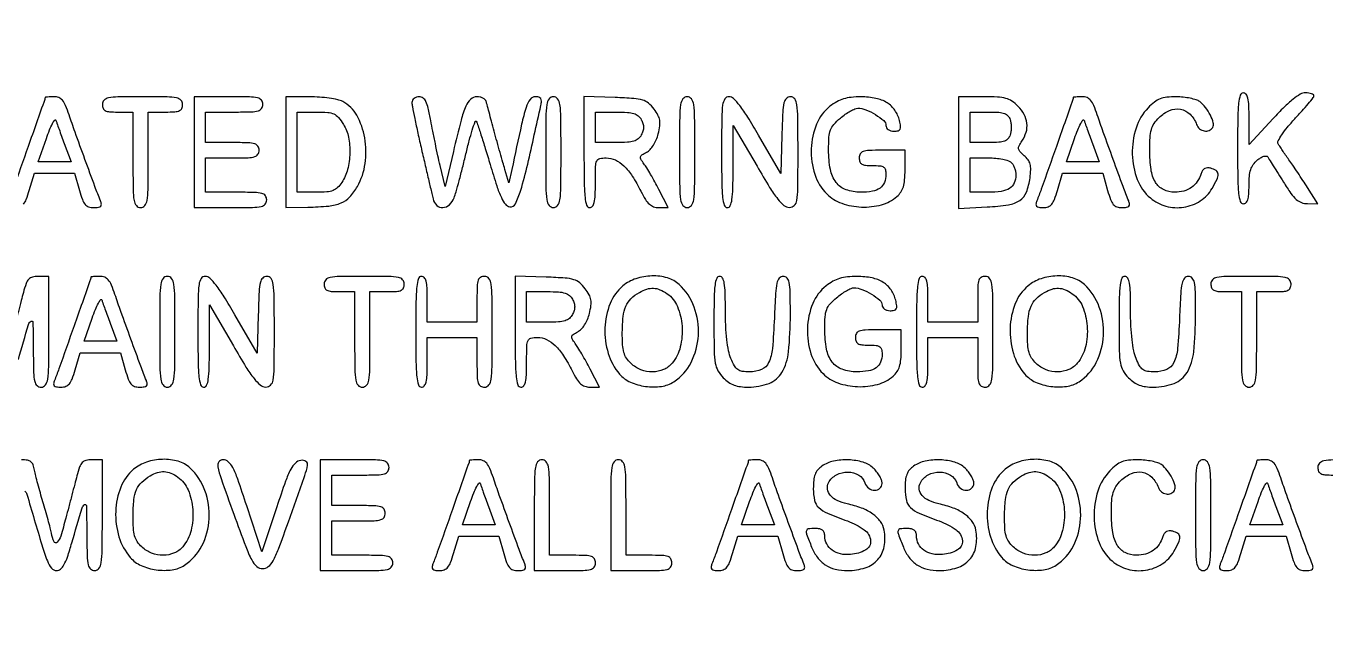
# Model space of a CAD drawing. Extents: x 0 to 1066, y 0 to 761.
# Drawn here: x 841.35 to 870.1, y 297.58 to 310.86 of the extents above; entities that cross this region are included whole.
import ezdxf

# ---------------------------------------------------------------- set-up
doc = ezdxf.new("R2010")
doc.units = 0
doc.header["$MEASUREMENT"] = 0

msp = doc.modelspace()

# ---------------------------------------------------------------- linework, layer by layer
for points in [[(183.390323, 95.266879, 0.000001), (192.989143, 95.254457, 0.000118)], [(479.458836, 95.240684, -0.000004), (502.524384, 95.211821, -0.198594)], [(710.559243, 95.267872, -0.000023), (733.258836, 95.240684, -0.000004), (756.324384, 95.211821, -0.198594)], [(416.092229, 95.24091, -0.000004), (439.072908, 95.212432, -0.198597)], [(542.992229, 95.24091, -0.000004), (565.972908, 95.212432, -0.198597)], [(606.442229, 95.24091, -0.000004), (629.422908, 95.212432, -0.198597)], [(669.892229, 95.24091, -0.000004), (692.872908, 95.212432, -0.198597)], [(841.292923, 306.916959, 0.082591), (841.354996, 307.02397, 0.018432), (841.422468, 307.2249), (841.534876, 307.6056), (841.979843, 307.6056), (842.424811, 307.6056), (842.5314, 307.2249, 0.017944), (842.596785, 307.01999, 0.087286), (842.657012, 306.914531, 0.141822), (842.734234, 306.862152, 0.078722), (842.847546, 306.8442, 0.029308), (842.952692, 306.850368, 0.166988), (843.002422, 306.874276, 0.236769), (843.017264, 306.918066, 0.061225), (842.99749, 306.99225, -0.006965), (842.875201, 307.308606, -0.001209), (842.653945, 307.91004, -0.001323), (842.434217, 308.516787, -0.005089), (842.302452, 308.89575, 0.017403), (842.223681, 309.1055, 0.074917), (842.154922, 309.219275, 0.125362), (842.075216, 309.277172, 0.094981), (841.968649, 309.2976, 0.00999), (841.892484, 309.296078, 0.016528), (841.828352, 309.291387, 0.010464), (841.777248, 309.284862, 0.371455), (841.769995, 309.27645, -0.084799), (841.763491, 309.238434, -0.000052), (841.39752, 308.199662, -0.000388), (841.061976, 307.249928, -0.009822)], [(841.179209, 303.48135, -0.001209), (841.405505, 304.255115, -0.180504), (841.460326, 304.328117, -0.586533), (841.501368, 304.306153, -0.002598), (841.509521, 303.69285, 0.004063), (841.517682, 303.18981, 0.046466), (841.540847, 302.993091, 0.159576), (841.593138, 302.903136, 0.183972), (841.6854, 302.868, 0.240299), (841.779722, 302.916109, 0.123223), (841.830533, 303.042487, 0.031956), (841.851011, 303.321838, 0.002322), (841.8546, 304.0947), (841.8546, 305.3214), (841.620035, 305.3214, 0.057703), (841.489947, 305.306337, 0.150789), (841.409617, 305.259284, 0.102355), (841.351677, 305.162096, 0.018959), (841.29068, 304.96185, 0.000085), (841.243937, 304.784426, 0.000034), (841.17965, 304.540172, 0.000033), (841.110216, 304.27622, 0.000041), (841.045814, 304.03125, -0.009374)], [(841.326212, 300.563714, -0.138127), (841.366691, 300.4992, 0.001112), (841.700207, 299.373584, 0.020238), (841.821804, 299.019451, 0.077221), (841.914019, 298.860377, 0.226588), (842.025337, 298.8072, 0.178321), (842.113545, 298.839692, 0.090477), (842.189367, 298.932602, 0.045479), (842.266022, 299.10748, 0.010027), (842.363609, 299.42055, -0.001209), (842.589905, 300.194315, -0.180504), (842.644726, 300.267317, -0.586533), (842.685768, 300.245353, -0.002598), (842.693921, 299.63205, 0.004063), (842.702082, 299.12901, 0.046466), (842.725247, 298.932291, 0.159576), (842.777538, 298.842336, 0.183972), (842.8698, 298.8072, 0.240299), (842.964122, 298.855309, 0.123223), (843.014933, 298.981687, 0.031956), (843.035411, 299.261038, 0.002322), (843.039, 300.0339), (843.039, 301.2606), (842.804435, 301.2606, 0.057703), (842.674347, 301.245537, 0.150789), (842.594017, 301.198484, 0.102355), (842.536077, 301.101296, 0.018959), (842.47508, 300.90105, 0.000085), (842.428337, 300.723626, 0.000034), (842.36405, 300.479372, 0.000033), (842.294616, 300.21542, 0.000041), (842.230214, 299.97045, -0.009374), (842.116779, 299.569552, -0.115475), (842.037791, 299.433001, -0.538762), (841.970854, 299.444623, -0.053672), (841.912197, 299.63205, 0.012912), (841.885067, 299.752309, 0.003926), (841.837847, 299.933041, 0.003928), (841.781736, 300.134794, 0.004276), (841.723978, 300.33, -0.00492), (841.666494, 300.525206, -0.004529), (841.611202, 300.726959, -0.004526), (841.565171, 300.907701, -0.014927), (841.539481, 301.02795, 0.043617), (841.506578, 301.147863, 0.134321), (841.457998, 301.215621, 0.130778), (841.380829, 301.250234, 0.040414), (841.252798, 301.2606)], [(870.282995, 301.256667, 0.043488), (870.073988, 301.235421, 0.15568), (869.978998, 301.183885, 0.193568), (869.9418, 301.0914, 0.094959), (869.958363, 301.004974, 0.184152), (870.00525, 300.953925, 0.098846), (870.098239, 300.92853, 0.017388), (870.2802, 300.9222)]]:
    msp.add_lwpolyline(points, format="xyb")
for points in [[(409.06215, 749.15415), (40.8618, 749.132981), (40.8618, 380.65769), (40.8618, 12.1824), (501.2973, 12.1824), (961.7328, 12.1824), (961.7328, 380.646631), (961.7328, 749.110861), (961.41555, 749.1633, 0.040886), (961.153339, 749.184871, 0.000002), (934.190609, 749.194398, 0.000089), (904.448031, 749.199508, 0.000054), (869.1804, 749.195529, -0.000029), (813.61687, 749.186499, -0.000004), (696.10453, 749.175037, -0.000004), (556.774728, 749.163736, -0.000004)], [(868.1652, 308.1555, 0.003213), (868.169528, 307.481979, 0.022561), (868.188538, 307.1544, 0.049302), (868.224453, 306.978677, 0.328801), (868.2921, 306.9288, 0.195173), (868.351555, 306.952927, 0.124534), (868.39121, 307.017316, 0.061002), (868.413028, 307.13563, 0.015127), (868.419, 307.332998, -0.022104), (868.428056, 307.537748, -0.055956), (868.457643, 307.683558, -0.072778), (868.51262, 307.795282, -0.065118), (868.599101, 307.891404, -0.036285), (868.673622, 307.946375, -0.064391), (868.742739, 307.978444, -0.094673), (868.797742, 307.984911, -0.234713), (868.831751, 307.964855, -0.004028), (868.865666, 307.911805, -0.000308), (868.955843, 307.76802, -0.000423), (869.06316, 307.596348, -0.000322), (869.1804, 307.40818, 0.013499), (869.34551, 307.15811, 0.056738), (869.464525, 307.023478, 0.094374), (869.577302, 306.955053, 0.087664), (869.71035, 306.93053), (869.944201, 306.9288), (869.712648, 307.28835, 0.002746), (869.610827, 307.444565, 0.002011), (869.496191, 307.616836, 0.002032), (869.38631, 307.779099, 0.004505), (869.300929, 307.9017, -0.003474), (869.227813, 308.006229, -0.003611), (869.157103, 308.110432, -0.003478), (869.097223, 308.201426, -0.015688), (869.064309, 308.255877, -0.25502), (869.063485, 308.319593, -0.02513), (869.144671, 308.456045, -0.026088), (869.267927, 308.621891, -0.015703), (869.430089, 308.805777, 0.006298), (869.592061, 308.98263, 0.009352), (869.729007, 309.141891, 0.005062), (869.839896, 309.278632, 0.159541), (869.854761, 309.31875, 0.259665), (869.842317, 309.343267, 0.064446), (869.800568, 309.364175, 0.04954), (869.739597, 309.378874, 0.031664), (869.66685, 309.384287, 0.136814), (869.552634, 309.353783, 0.034876), (869.393268, 309.244136, 0.02706), (869.194876, 309.067848, 0.011695), (868.94955, 308.813237), (868.4226, 308.2401), (868.4208, 308.81115, 0.00897), (868.41462, 309.104093, 0.045692), (868.393451, 309.265575, 0.10506), (868.354141, 309.351058, 0.236893), (868.2921, 309.3822, 0.328801), (868.224453, 309.332323, 0.049302), (868.188538, 309.1566, 0.022561), (868.169528, 308.829021, 0.003213)], [(843.039, 309.1284, 0.094959), (843.055563, 309.041974, 0.184152), (843.10245, 308.990925, 0.098846), (843.195439, 308.96553, 0.017388), (843.3774, 308.9592), (843.7158, 308.9592), (843.7158, 307.9017, 0.002827), (843.719531, 307.241741, 0.036854), (843.740334, 306.997537, 0.138781), (843.791594, 306.887068, 0.218517), (843.885, 306.8442, 0.218517), (843.978406, 306.887068, 0.138781), (844.029666, 306.997537, 0.036854), (844.050469, 307.241741, 0.002827), (844.0542, 307.9017), (844.0542, 308.9592), (844.4349, 308.9592, 0.013964), (844.644658, 308.965059, 0.090841), (844.746863, 308.98975, 0.188085), (844.797434, 309.040795, 0.102588), (844.8156, 309.1284, 0.193568), (844.778402, 309.220885, 0.15568), (844.683413, 309.272421, 0.043488), (844.474405, 309.293667, 0.003595), (843.9273, 309.2976, 0.003595), (843.380195, 309.293667, 0.043488), (843.171188, 309.272421, 0.15568), (843.076198, 309.220885, 0.193568)], [(845.0694, 308.0709), (845.0694, 306.8442), (845.8731, 306.8442, 0.004147), (846.363809, 306.84827, 0.047763), (846.555188, 306.869803, 0.16431), (846.642594, 306.921393, 0.179874), (846.6768, 307.0134, 0.157888), (846.64726, 307.104616, 0.176663), (846.57105, 307.156162, 0.055952), (846.406178, 307.178253, 0.005351), (846, 307.1826), (845.3232, 307.1826), (845.3232, 307.5633), (845.3232, 307.944), (845.9154, 307.944, 0.006583), (846.265292, 307.948607, 0.063075), (846.412425, 307.971193, 0.183695), (846.48127, 308.022626, 0.142406), (846.5076, 308.1132, 0.142406), (846.48127, 308.203774, 0.183695), (846.412425, 308.255207, 0.063075), (846.265292, 308.277793, 0.006583), (845.9154, 308.2824), (845.3232, 308.2824), (845.3232, 308.6208), (845.3232, 308.9592), (845.9577, 308.9592, 0.005909), (846.335726, 308.963667, 0.059311), (846.491738, 308.98599, 0.180365), (846.564256, 309.037488, 0.150217), (846.5922, 309.1284, 0.17273), (846.559527, 309.220157, 0.168559), (846.475875, 309.27175, 0.050222), (846.293322, 309.293449, 0.004487), (845.8308, 309.2976), (845.0694, 309.2976)], [(847.0998, 308.0709), (847.0998, 306.8442), (847.58625, 306.852633, 0.018847), (848.04922, 306.878133, 0.076273), (848.322629, 306.946481, 0.107083), (848.513818, 307.080269, 0.057946), (848.684022, 307.313164, 0.09461), (848.855013, 307.817818, 0.077415), (848.845601, 308.388431, 0.083451), (848.669967, 308.888865, 0.148656), (848.359784, 309.190603, 0.065462), (848.24744, 309.231066, 0.01784), (848.061459, 309.264774, 0.017725), (847.845831, 309.288191, 0.017594), (847.62855, 309.296353), (847.0998, 309.2976)], [(849.8916, 309.170004, 0.047767), (849.899843, 309.083913, 0.002528), (849.953638, 308.812943, 0.003959), (850.021892, 308.491057, 0.00287), (850.102793, 308.133654, -0.000002), (850.1869, 307.771738, -0.000002), (850.264937, 307.435931, -0.000002), (850.330437, 307.154067, -0.000017), (850.358205, 307.03455, 0.147869), (850.439527, 306.893131, 0.205885), (850.575044, 306.843782, 0.176392), (850.720855, 306.906475, 0.11354), (850.824246, 307.061083, 0.021448), (850.866656, 307.188871, 0.003611), (850.935471, 307.437207, 0.003945), (851.011981, 307.730464, 0.003496), (851.087089, 308.036947, -0.006156), (851.15932, 308.325052, -0.010899), (851.226962, 308.560499, -0.005551), (851.287641, 308.748207, -0.556878), (851.30995, 308.75345, -0.11647), (851.33307, 308.716034, -0.001547), (851.418985, 308.455481, -0.004332), (851.515293, 308.151434, -0.00282), (851.621485, 307.798736, 0.006286), (851.767808, 307.324677, 0.030826), (851.870062, 307.063823, 0.058933), (851.960181, 306.917803, 0.190588), (852.057084, 306.861875, 0.326366), (852.179675, 306.926344, 0.039676), (852.298307, 307.226483, 0.018108), (852.452541, 307.804196, 0.002117), (852.744534, 309.10725, 0.040046), (852.757478, 309.20173, 0.15964), (852.742614, 309.257494, 0.190105), (852.699744, 309.287968, 0.060633), (852.620608, 309.2976, 0.243546), (852.507612, 309.23909, 0.075824), (852.419429, 309.062817, 0.023764), (852.317862, 308.68853, 0.001912), (852.101279, 307.6902), (852.038226, 307.3941), (851.947998, 307.6902, -0.004222), (851.903412, 307.841072, -0.001439), (851.841159, 308.060854, -0.00143), (851.773805, 308.303956, -0.001648), (851.710996, 308.5362, 0.00027), (851.652598, 308.754517, 0.000345), (851.598537, 308.955631, 0.000267), (851.553, 309.124213, 0.002921), (851.534266, 309.19185, 0.133791), (851.509906, 309.232301, 0.071199), (851.462012, 309.266536, 0.062684), (851.39911, 309.289728, 0.057069), (851.330361, 309.2976, 0.191396), (851.192637, 309.242876, 0.101864), (851.085733, 309.090352, 0.038771), (850.978181, 308.777173, 0.004991), (850.80715, 308.088187), (850.622806, 307.31254), (850.514033, 307.77632, -0.004337), (850.465444, 307.991887, -0.002315), (850.40892, 308.259185, -0.002304), (850.353721, 308.532677, -0.003592), (850.308945, 308.76885, 0.011053), (850.252027, 309.046379, 0.057006), (850.200063, 309.19409, 0.121799), (850.137034, 309.26975, 0.159795), (850.052115, 309.2976, 0.077986), (849.990796, 309.287977, 0.090324), (849.938751, 309.260119, 0.100781), (849.903958, 309.218666, 0.124994)], [(852.8526, 308.0709, 0.002322), (852.856189, 307.298038, 0.031956), (852.876667, 307.018687, 0.123223), (852.927478, 306.892309, 0.240299), (853.0218, 306.8442, 0.240299), (853.116122, 306.892309, 0.123223), (853.166933, 307.018687, 0.031956), (853.187411, 307.298038, 0.002322), (853.191, 308.0709, 0.002322), (853.187411, 308.843762, 0.031956), (853.166933, 309.123112, 0.123223), (853.116122, 309.249491, 0.240299), (853.0218, 309.2976, 0.240299), (852.927478, 309.249491, 0.123223), (852.876667, 309.123112, 0.031956), (852.856189, 308.843762, 0.002322)], [(853.6986, 308.074321, 0.003202), (853.702926, 307.398813, 0.022501), (853.721932, 307.07037, 0.049121), (853.75783, 306.894147, 0.329081), (853.8255, 306.8442, 0.232029), (853.887237, 306.87448, 0.108427), (853.926369, 306.957, 0.047315), (853.947101, 307.112857, 0.00942), (853.9524, 307.3941, -0.00595), (853.956707, 307.756065, -0.096871), (853.982744, 307.874198, -0.238613), (854.04741, 307.927815, -0.056005), (854.191453, 307.944, -0.111153), (854.392905, 307.898656, -0.081177), (854.58222, 307.767801, -0.058854), (854.76791, 307.541171, -0.025924), (854.959772, 307.20375, 0.021841), (855.059516, 307.024953, 0.069009), (855.14667, 306.919427, 0.100305), (855.239178, 306.863632, 0.085906), (855.351445, 306.8442), (855.56265, 306.8442), (855.356473, 307.24605, 0.006834), (855.268406, 307.412072, 0.006481), (855.174298, 307.578612, 0.006451), (855.087251, 307.72376, 0.022591), (855.025827, 307.813875, -0.02569), (854.959248, 307.912864, -0.192002), (854.950329, 307.967664, -0.198014), (854.981663, 308.01259, -0.027525), (855.082528, 308.069775, 0.089041), (855.160481, 308.127614, 0.046566), (855.234998, 308.223276, 0.042448), (855.298234, 308.343602, 0.038847), (855.342464, 308.476463, 0.026721), (855.376434, 308.652822, 0.076578), (855.374442, 308.777241, 0.082928), (855.335416, 308.889584, 0.035157), (855.249072, 309.024262, 0.057331), (855.126502, 309.15454, 0.10358), (854.998117, 309.223832, 0.055706), (854.802985, 309.258774, 0.007564), (854.387758, 309.279871), (853.6986, 309.304443)], [(855.8136, 308.0709, 0.002322), (855.817189, 307.298038, 0.031956), (855.837667, 307.018687, 0.123223), (855.888478, 306.892309, 0.240299), (855.9828, 306.8442, 0.240299), (856.077122, 306.892309, 0.123223), (856.127933, 307.018687, 0.031956), (856.148411, 307.298038, 0.002322), (856.152, 308.0709, 0.002322), (856.148411, 308.843762, 0.031956), (856.127933, 309.123112, 0.123223), (856.077122, 309.249491, 0.240299), (855.9828, 309.2976, 0.240299), (855.888478, 309.249491, 0.123223), (855.837667, 309.123112, 0.031956), (855.817189, 308.843762, 0.002322)], [(856.7442, 308.0709, 0.003213), (856.748528, 307.397379, 0.022561), (856.767538, 307.0698, 0.049302), (856.803453, 306.894077, 0.328801), (856.8711, 306.8442, 0.295501), (856.936472, 306.886531, 0.070336), (856.974206, 307.017231, 0.029944), (856.99424, 307.264794, 0.004715), (856.999837, 307.75365), (857.001674, 308.6631), (857.528587, 307.756957, 0.006242), (857.807961, 307.290024, 0.029041), (857.987682, 307.032737, 0.052989), (858.124926, 306.892238, 0.170079), (858.24585, 306.847507, 0.199339), (858.354131, 306.890273, 0.163117), (858.411825, 307.001706, 0.036571), (858.432904, 307.260581, 0.002034), (858.4362, 308.0709, 0.002367), (858.432569, 308.838072, 0.031318), (858.412184, 309.120383, 0.117824), (858.362377, 309.249077, 0.246563), (858.26996, 309.2976, 0.195513), (858.179155, 309.260682, 0.145553), (858.125852, 309.165256, 0.043894), (858.098339, 308.958993, 0.004128), (858.07961, 308.447718), (858.0555, 307.597836), (857.562317, 308.447718, 0.007787), (857.322238, 308.846983, 0.025041), (857.145401, 309.10161, 0.035073), (857.007547, 309.256518, 0.195814), (856.906667, 309.2976, 0.254619), (856.816661, 309.248588, 0.110911), (856.768151, 309.116758, 0.030502), (856.747887, 308.830586, 0.002427)], [(859.142728, 309.085743, 0.129246), (858.846605, 308.693097, 0.088626), (858.728413, 308.144792, 0.087215), (858.806965, 307.581133, 0.118789), (859.07376, 307.144931, 0.112618), (859.402224, 306.938494, 0.075265), (859.840335, 306.855795, 0.075304), (860.283052, 306.906485, 0.113008), (860.624923, 307.088566, 0.065979), (860.712755, 307.187789, 0.074329), (860.767472, 307.302691, 0.054743), (860.796367, 307.455684, 0.019325), (860.805, 307.678973), (860.805, 308.1132), (860.2974, 308.1132, 0.008455), (860.003702, 308.108233, 0.072107), (859.8744, 308.085, 0.188641), (859.812868, 308.033732, 0.12648), (859.7898, 307.944, 0.087745), (859.804799, 307.859192, 0.177212), (859.847963, 307.808036, 0.10769), (859.931566, 307.781753, 0.022514), (860.0859, 307.7748, -0.021714), (860.247985, 307.767758, -0.124268), (860.328665, 307.739751, -0.187079), (860.369095, 307.683064, -0.062494), (860.382, 307.58022, -0.091498), (860.348363, 307.397947, -0.148314), (860.252574, 307.274386, -0.113347), (860.082488, 307.204247, -0.041372), (859.82132, 307.1826, -0.086758), (859.498734, 307.238999, -0.145015), (859.278523, 307.400975, -0.116882), (859.152579, 307.686149, -0.045825), (859.113, 308.117089, -0.015089), (859.121647, 308.403568, -0.073154), (859.154895, 308.562358, -0.095003), (859.228351, 308.684379, -0.035007), (859.373291, 308.82478, -0.021479), (859.482086, 308.908617, -0.024071), (859.593726, 308.979463, -0.024321), (859.693591, 309.030028, -0.105406), (859.758192, 309.0438, -0.095864), (859.935527, 309.009484, -0.042073), (860.150096, 308.901465, -0.039621), (860.332519, 308.768547, -0.218876), (860.382, 308.660927, 0.137225), (860.395537, 308.612532, 0.104143), (860.433396, 308.572139, 0.087371), (860.490939, 308.545335, 0.065501), (860.560371, 308.5362, 0.051376), (860.653348, 308.545779, 0.224479), (860.696299, 308.578225, 0.158116), (860.70698, 308.640988, 0.023398), (860.682142, 308.76885, 0.090086), (860.579894, 308.99884, 0.105062), (860.407433, 309.163882, 0.089301), (860.15888, 309.261988, 0.048933), (859.8321, 309.294781, 0.02471), (859.612634, 309.284418, 0.049497), (859.442512, 309.250729, 0.05494), (859.294039, 309.187221, 0.038421)], [(861.9894, 308.061653), (861.9894, 306.825706), (862.622449, 306.857674, 0.024309), (863.093374, 306.904479, 0.112633), (863.346526, 307.003248, 0.153372), (863.490342, 307.184735, 0.058166), (863.57108, 307.501548, 0.023573), (863.586821, 307.683707, 0.073694), (863.57359, 307.805663, 0.094912), (863.528236, 307.900902, 0.057312), (863.442925, 307.992808, -0.027153), (863.348213, 308.083259, -0.149392), (863.317377, 308.145888, -0.161279), (863.328037, 308.21242, -0.033096), (863.390533, 308.315545, 0.080592), (863.484889, 308.510787, 0.100315), (863.502843, 308.711137, 0.097349), (863.441181, 308.907223, 0.071783), (863.304545, 309.089945, 0.050512), (863.170395, 309.199421, 0.079484), (863.035203, 309.260587, 0.053942), (862.85271, 309.289752, 0.012674), (862.543145, 309.2976), (861.9894, 309.2976)], [(864.527395, 309.27645, -0.084799), (864.520891, 309.238434, -0.000052), (864.15492, 308.199662, -0.000388), (863.819376, 307.249928, -0.009822), (863.722375, 306.99225, 0.060048), (863.702783, 306.918519, 0.230938), (863.717032, 306.874662, 0.170663), (863.765125, 306.850554, 0.031659), (863.865379, 306.8442, 0.086283), (863.973494, 306.862997, 0.134827), (864.050323, 306.916959, 0.082591), (864.112396, 307.02397, 0.018432), (864.179868, 307.2249), (864.292276, 307.6056), (864.737243, 307.6056), (865.182211, 307.6056), (865.2888, 307.2249, 0.017944), (865.354185, 307.01999, 0.087286), (865.414412, 306.914531, 0.141822), (865.491634, 306.862152, 0.078722), (865.604946, 306.8442, 0.029308), (865.710092, 306.850368, 0.166988), (865.759822, 306.874276, 0.236769), (865.774664, 306.918066, 0.061225), (865.75489, 306.99225, -0.006965), (865.632601, 307.308606, -0.001209), (865.411345, 307.91004, -0.001323), (865.191617, 308.516787, -0.005089), (865.059852, 308.89575, 0.017403), (864.981081, 309.1055, 0.074917), (864.912322, 309.219275, 0.125362), (864.832616, 309.277172, 0.094981), (864.726049, 309.2976, 0.00999), (864.649884, 309.296078, 0.016528), (864.585752, 309.291387, 0.010464), (864.534648, 309.284862, 0.371455)], [(866.186029, 309.05312, 0.114205), (865.918161, 308.60274, 0.083506), (865.835234, 308.024764, 0.085163), (865.945764, 307.462294, 0.127519), (866.234203, 307.056227, 0.108551), (866.580066, 306.874735, 0.105254), (866.974205, 306.852143, 0.106878), (867.338622, 306.991573, 0.11522), (867.601318, 307.266312, 0.021165), (867.709999, 307.469461, 0.127063), (867.733165, 307.586049, 0.232712), (867.690427, 307.661758, 0.086167), (867.575943, 307.713943, 0.067058), (867.499089, 307.723355, 0.120753), (867.437962, 307.707591, 0.12276), (867.391709, 307.665609, 0.07065), (867.358901, 307.597411, -0.072622), (867.272776, 307.420171, -0.089596), (867.144295, 307.289259, -0.08774), (866.975831, 307.209738, -0.066597), (866.772987, 307.1826, -0.114856), (866.522875, 307.240822, -0.145297), (866.349322, 307.401208, -0.099183), (866.249715, 307.684134, -0.035212), (866.2194, 308.114069, -0.014703), (866.227729, 308.397243, -0.055361), (866.257625, 308.572021, -0.07729), (866.319079, 308.704512, -0.049247), (866.427055, 308.836145, -0.096703), (866.660625, 308.993412, -0.146157), (866.902627, 309.020024, -0.15206), (867.112832, 308.90991, -0.107279), (867.258338, 308.68425, 0.127947), (867.324611, 308.590126, 0.131147), (867.42776, 308.541314, 0.142401), (867.535076, 308.552266, 0.159485), (867.614219, 308.619052, 0.211029), (867.628363, 308.721173, 0.047286), (867.562819, 308.888749, 0.046742), (867.454702, 309.06091, 0.065556), (867.326531, 309.189159, 0.088545), (867.249429, 309.229119, 0.025252), (867.118336, 309.262736, 0.02458), (866.963906, 309.286294, 0.023821), (866.806278, 309.294909, 0.026305), (866.59623, 309.285319, 0.068477), (866.449386, 309.250166, 0.074054), (866.324248, 309.178592, 0.034872)], [(848.374753, 308.68425, -0.090931), (848.487074, 308.402531, -0.056823), (848.517135, 308.047609, -0.056208), (848.466225, 307.689788, -0.081785), (848.33743, 307.398909, -0.053857), (848.244167, 307.285366, -0.102503), (848.145165, 307.221735, -0.073821), (848.007488, 307.191009, -0.018052), (847.77465, 307.1826), (847.3536, 307.1826), (847.3536, 308.0709), (847.3536, 308.9592), (847.777843, 308.9592, -0.017821), (848.027818, 308.950288, -0.090339), (848.162317, 308.915735, -0.111314), (848.262076, 308.839366, -0.033754)], [(854.9676, 308.79, -0.049536), (855.003762, 308.702626, -0.073486), (855.015853, 308.6208, -0.073486), (855.003762, 308.538974, -0.049536), (854.9676, 308.4516, -0.09537), (854.898705, 308.366675, -0.100861), (854.804466, 308.315433, -0.059921), (854.659432, 308.289448, -0.014397), (854.414723, 308.2824), (853.9524, 308.2824), (853.9524, 308.6208), (853.9524, 308.9592), (854.414723, 308.9592, -0.014397), (854.659432, 308.952152, -0.059921), (854.804466, 308.926167, -0.100861), (854.898705, 308.874925, -0.09537)], [(863.1315, 308.79, -0.047189), (863.148179, 308.71289, -0.029688), (863.153652, 308.6208, -0.029688), (863.148179, 308.52871, -0.047189), (863.1315, 308.4516, -0.103276), (863.083362, 308.366174, -0.127418), (863.008071, 308.314847, -0.071188), (862.883044, 308.289146, -0.015153), (862.660499, 308.2824), (862.2432, 308.2824), (862.2432, 308.6208), (862.2432, 308.9592), (862.660499, 308.9592, -0.015153), (862.883044, 308.952454, -0.071188), (863.008071, 308.926753, -0.127418), (863.083362, 308.875426, -0.103276)], [(842.196155, 308.26125), (842.345944, 307.8594), (841.983638, 307.8594), (841.621332, 307.8594), (841.799143, 308.373818, -0.011999), (841.869893, 308.563624, -0.026422), (841.934917, 308.704059, -0.047278), (841.985234, 308.780701, -0.601846), (842.01166, 308.775668, 0.009837), (842.033496, 308.709495, 0.001488), (842.080171, 308.578123, 0.001668), (842.136262, 308.423356, 0.001442)], [(864.953555, 308.26125), (865.103344, 307.8594), (864.741038, 307.8594), (864.378732, 307.8594), (864.556543, 308.373818, -0.011999), (864.627293, 308.563624, -0.026422), (864.692317, 308.704059, -0.047278), (864.742634, 308.780701, -0.601846), (864.76906, 308.775668, 0.009837), (864.790896, 308.709495, 0.001488), (864.837571, 308.578123, 0.001668), (864.893662, 308.423356, 0.001442)], [(863.15688, 307.84248, -0.070395), (863.195794, 307.790739, -0.038897), (863.228579, 307.718594, -0.037889), (863.250931, 307.63877, -0.049362), (863.2584, 307.5633, -0.103441), (863.221745, 307.388018, -0.151109), (863.119393, 307.269479, -0.105063), (862.935977, 307.202685, -0.034985), (862.64928, 307.1826), (862.2432, 307.1826), (862.2432, 307.5633), (862.2432, 307.944), (862.64928, 307.944, -0.022886), (862.812185, 307.93654, -0.026473), (862.965895, 307.914178, -0.026952), (863.092095, 307.881781, -0.120635)], [(842.785195, 305.30025, -0.084799), (842.778691, 305.262234, -0.000052), (842.41272, 304.223462, -0.000388), (842.077176, 303.273728, -0.009822), (841.980175, 303.01605, 0.060048), (841.960583, 302.942319, 0.230938), (841.974832, 302.898462, 0.170663), (842.022925, 302.874354, 0.031659), (842.123179, 302.868, 0.086283), (842.231294, 302.886797, 0.134827), (842.308123, 302.940759, 0.082591), (842.370196, 303.04777, 0.018432), (842.437668, 303.2487), (842.550076, 303.6294), (842.995043, 303.6294), (843.440011, 303.6294), (843.5466, 303.2487, 0.017944), (843.611985, 303.04379, 0.087286), (843.672212, 302.938331, 0.141822), (843.749434, 302.885952, 0.078722), (843.862746, 302.868, 0.029308), (843.967892, 302.874168, 0.166988), (844.017622, 302.898076, 0.236769), (844.032464, 302.941866, 0.061225), (844.01269, 303.01605, -0.006965), (843.890401, 303.332406, -0.001209), (843.669145, 303.93384, -0.001323), (843.449417, 304.540587, -0.005089), (843.317652, 304.91955, 0.017403), (843.238881, 305.1293, 0.074917), (843.170122, 305.243075, 0.125362), (843.090416, 305.300972, 0.094981), (842.983849, 305.3214, 0.00999), (842.907684, 305.319878, 0.016528), (842.843552, 305.315187, 0.010464), (842.792448, 305.308662, 0.371455)], [(844.308, 304.0947, 0.002322), (844.311589, 303.321838, 0.031956), (844.332067, 303.042487, 0.123223), (844.382878, 302.916109, 0.240299), (844.4772, 302.868, 0.240299), (844.571522, 302.916109, 0.123223), (844.622333, 303.042487, 0.031956), (844.642811, 303.321838, 0.002322), (844.6464, 304.0947, 0.002322), (844.642811, 304.867562, 0.031956), (844.622333, 305.146912, 0.123223), (844.571522, 305.273291, 0.240299), (844.4772, 305.3214, 0.240299), (844.382878, 305.273291, 0.123223), (844.332067, 305.146912, 0.031956), (844.311589, 304.867562, 0.002322)], [(845.154, 304.0947, 0.003213), (845.158328, 303.421179, 0.022561), (845.177338, 303.0936, 0.049302), (845.213253, 302.917877, 0.328801), (845.2809, 302.868, 0.295501), (845.346272, 302.910331, 0.070336), (845.384006, 303.041031, 0.029944), (845.40404, 303.288594, 0.004715), (845.409637, 303.77745), (845.411474, 304.6869), (845.938387, 303.780757, 0.006242), (846.217761, 303.313824, 0.029041), (846.397482, 303.056537, 0.052989), (846.534726, 302.916038, 0.170079), (846.65565, 302.871307, 0.199339), (846.763931, 302.914073, 0.163117), (846.821625, 303.025506, 0.036571), (846.842704, 303.284381, 0.002034), (846.846, 304.0947, 0.002367), (846.842369, 304.861872, 0.031318), (846.821984, 305.144183, 0.117824), (846.772177, 305.272877, 0.246563), (846.67976, 305.3214, 0.195513), (846.588955, 305.284482, 0.145553), (846.535652, 305.189056, 0.043894), (846.508139, 304.982793, 0.004128), (846.48941, 304.471518), (846.4653, 303.621636), (845.972117, 304.471518, 0.007787), (845.732038, 304.870783, 0.025041), (845.555201, 305.12541, 0.035073), (845.417347, 305.280318, 0.195814), (845.316467, 305.3214, 0.254619), (845.226461, 305.272388, 0.110911), (845.177951, 305.140558, 0.030502), (845.157687, 304.854386, 0.002427)], [(847.9458, 305.1522, 0.094959), (847.962363, 305.065774, 0.184152), (848.00925, 305.014725, 0.098846), (848.102239, 304.98933, 0.017388), (848.2842, 304.983), (848.6226, 304.983), (848.6226, 303.9255, 0.002827), (848.626331, 303.265541, 0.036854), (848.647134, 303.021337, 0.138781), (848.698394, 302.910868, 0.218517), (848.7918, 302.868, 0.218517), (848.885206, 302.910868, 0.138781), (848.936466, 303.021337, 0.036854), (848.957269, 303.265541, 0.002827), (848.961, 303.9255), (848.961, 304.983), (849.3417, 304.983, 0.013964), (849.551458, 304.988859, 0.090841), (849.653663, 305.01355, 0.188085), (849.704234, 305.064595, 0.102588), (849.7224, 305.1522, 0.193568), (849.685202, 305.244685, 0.15568), (849.590213, 305.296221, 0.043488), (849.381205, 305.317467, 0.003595), (848.8341, 305.3214, 0.003595), (848.286995, 305.317467, 0.043488), (848.077988, 305.296221, 0.15568), (847.982998, 305.244685, 0.193568)], [(849.9762, 304.0947, 0.003213), (849.980528, 303.421179, 0.022561), (849.999538, 303.0936, 0.049302), (850.035453, 302.917877, 0.328801), (850.1031, 302.868, 0.232029), (850.164837, 302.89828, 0.108427), (850.203969, 302.9808, 0.047315), (850.224701, 303.136657, 0.00942), (850.23, 303.4179), (850.23, 303.9678), (850.7799, 303.9678), (851.3298, 303.9678), (851.3298, 303.4179, 0.007414), (851.334571, 303.09612, 0.067313), (851.357458, 302.957887, 0.186514), (851.408813, 302.892704, 0.134481), (851.499, 302.868, 0.240299), (851.593322, 302.916109, 0.123223), (851.644133, 303.042487, 0.031956), (851.664611, 303.321838, 0.002322), (851.6682, 304.0947, 0.002322), (851.664611, 304.867562, 0.031956), (851.644133, 305.146912, 0.123223), (851.593322, 305.273291, 0.240299), (851.499, 305.3214, 0.12648), (851.409268, 305.298332, 0.188641), (851.358, 305.2368, 0.072107), (851.334767, 305.107498, 0.008455), (851.3298, 304.8138), (851.3298, 304.3062), (850.7799, 304.3062), (850.23, 304.3062), (850.23, 304.8138, 0.010614), (850.224547, 305.070641, 0.050675), (850.203563, 305.21565, 0.113455), (850.164268, 305.29283, 0.222027), (850.1031, 305.3214, 0.328801), (850.035453, 305.271523, 0.049302), (849.999538, 305.0958, 0.022561), (849.980528, 304.768221, 0.003213)], [(852.1758, 304.098121, 0.003202), (852.180126, 303.422613, 0.022501), (852.199132, 303.09417, 0.049121), (852.23503, 302.917947, 0.329081), (852.3027, 302.868, 0.232029), (852.364437, 302.89828, 0.108427), (852.403569, 302.9808, 0.047315), (852.424301, 303.136657, 0.00942), (852.4296, 303.4179, -0.00595), (852.433907, 303.779865, -0.096871), (852.459944, 303.897998, -0.238613), (852.52461, 303.951615, -0.056005), (852.668653, 303.9678, -0.111153), (852.870105, 303.922456, -0.081177), (853.05942, 303.791601, -0.058854), (853.24511, 303.564971, -0.025924), (853.436972, 303.22755, 0.021841), (853.536716, 303.048753, 0.069009), (853.62387, 302.943227, 0.100305), (853.716378, 302.887432, 0.085906), (853.828645, 302.868), (854.03985, 302.868), (853.833673, 303.26985, 0.006834), (853.745606, 303.435872, 0.006481), (853.651498, 303.602412, 0.006451), (853.564451, 303.74756, 0.022591), (853.503027, 303.837675, -0.02569), (853.436448, 303.936664, -0.192002), (853.427529, 303.991464, -0.198014), (853.458863, 304.03639, -0.027525), (853.559728, 304.093575, 0.089041), (853.637681, 304.151414, 0.046566), (853.712198, 304.247076, 0.042448), (853.775434, 304.367402, 0.038847), (853.819664, 304.500263, 0.026721), (853.853634, 304.676622, 0.076578), (853.851642, 304.801041, 0.082928), (853.812616, 304.913384, 0.035157), (853.726272, 305.048062, 0.057331), (853.603702, 305.17834, 0.10358), (853.475317, 305.247632, 0.055706), (853.280185, 305.282574, 0.007564), (852.864958, 305.303671), (852.1758, 305.328243)], [(854.559403, 305.109373, 0.123885), (854.276212, 304.716677, 0.085485), (854.162637, 304.177757, 0.082885), (854.235108, 303.615736, 0.104562), (854.486839, 303.157126, 0.111799), (854.724809, 302.980775, 0.06908), (855.061208, 302.885081, 0.069045), (855.411165, 302.884615, 0.111332), (855.689082, 302.988681, 0.131426), (856.069839, 303.41466, 0.103697), (856.230254, 304.014311, 0.101152), (856.13759, 304.640653, 0.118621), (855.806971, 305.140219, 0.118666), (855.547235, 305.286801, 0.075716), (855.201556, 305.330738, 0.073305), (854.846541, 305.269407, 0.095814)], [(855.538497, 304.937639, -0.143223), (855.766198, 304.653323, -0.079931), (855.86866, 304.218153, -0.077332), (855.830465, 303.757018, -0.11509), (855.649196, 303.39675, -0.119537), (855.460784, 303.257195, -0.098447), (855.215127, 303.206552, -0.09388), (854.958677, 303.253262, -0.097006), (854.740403, 303.390347, -0.056872), (854.639483, 303.50944, -0.080028), (854.581587, 303.635796, -0.054705), (854.553763, 303.807524, -0.014142), (854.547291, 304.088297, -0.025001), (854.566355, 304.433155, -0.075567), (854.625782, 304.660138, -0.098225), (854.739237, 304.825005, -0.062967), (854.9253, 304.965419, -0.051006), (855.090066, 305.038758, -0.090781), (855.236714, 305.058795, -0.090761), (855.380971, 305.025581, -0.050966)], [(856.575, 304.302355, 0.003964), (856.580025, 303.668502, 0.037977), (856.60477, 303.399631, 0.086932), (856.66469, 303.230839, 0.067817), (856.782655, 303.075655, 0.045287), (856.899829, 302.97798, 0.061733), (857.021629, 302.914405, 0.057123), (857.162502, 302.879388, 0.032389), (857.338116, 302.868, 0.091481), (857.795883, 302.95246, 0.171956), (858.078683, 303.193325, 0.107033), (858.226719, 303.65313, 0.02456), (858.267, 304.472683, 0.004091), (858.262858, 304.978882, 0.042042), (858.241904, 305.186879, 0.139542), (858.193641, 305.283871, 0.210994), (858.108667, 305.3214, 0.224554), (858.022166, 305.280489, 0.120063), (857.969804, 305.171607, 0.038088), (857.93901, 304.941674, 0.003955), (857.912225, 304.396462, -0.011778), (857.86855, 303.72271, -0.086058), (857.785704, 303.411262, -0.186836), (857.629986, 303.260354, -0.100409), (857.364024, 303.2064, -0.036356), (857.202266, 303.218177, -0.118728), (857.103354, 303.257881, -0.110433), (857.029363, 303.340102, -0.02926), (856.951383, 303.499783, -0.051176), (856.899826, 303.670361, -0.018965), (856.861464, 303.918597, -0.016895), (856.836892, 304.21899, -0.011958), (856.8288, 304.557283, 0.005918), (856.824005, 304.962443, 0.03524), (856.804138, 305.172897, 0.084231), (856.765949, 305.283437, 0.274093), (856.7019, 305.3214, 0.308918), (856.635715, 305.276195, 0.062189), (856.598784, 305.130409, 0.026926), (856.579483, 304.855339, 0.004053)], [(859.058128, 305.109543, 0.129246), (858.762005, 304.716897, 0.088626), (858.643813, 304.168592, 0.087215), (858.722365, 303.604933, 0.118789), (858.98916, 303.168731, 0.112618), (859.317624, 302.962294, 0.075265), (859.755735, 302.879595, 0.075304), (860.198452, 302.930285, 0.113008), (860.540323, 303.112366, 0.065979), (860.628155, 303.211589, 0.074329), (860.682872, 303.326491, 0.054743), (860.711767, 303.479484, 0.019325), (860.7204, 303.702773), (860.7204, 304.137), (860.2128, 304.137, 0.008455), (859.919102, 304.132033, 0.072107), (859.7898, 304.1088, 0.188641), (859.728268, 304.057532, 0.12648), (859.7052, 303.9678, 0.087745), (859.720199, 303.882992, 0.177212), (859.763363, 303.831836, 0.10769), (859.846966, 303.805553, 0.022514), (860.0013, 303.7986, -0.021714), (860.163385, 303.791558, -0.124268), (860.244065, 303.763551, -0.187079), (860.284495, 303.706864, -0.062494), (860.2974, 303.60402, -0.091498), (860.263763, 303.421747, -0.148314), (860.167974, 303.298186, -0.113347), (859.997888, 303.228047, -0.041372), (859.73672, 303.2064, -0.086758), (859.414134, 303.262799, -0.145015), (859.193923, 303.424775, -0.116882), (859.067979, 303.709949, -0.045825), (859.0284, 304.140889, -0.015089), (859.037047, 304.427368, -0.073154), (859.070295, 304.586158, -0.095003), (859.143751, 304.708179, -0.035007), (859.288691, 304.84858, -0.021479), (859.397486, 304.932417, -0.024071), (859.509126, 305.003263, -0.024321), (859.608991, 305.053828, -0.105406), (859.673592, 305.0676, -0.095864), (859.850927, 305.033284, -0.042073), (860.065496, 304.925265, -0.039621), (860.247919, 304.792347, -0.218876), (860.2974, 304.684727, 0.137225), (860.310937, 304.636332, 0.104143), (860.348796, 304.595939, 0.087371), (860.406339, 304.569135, 0.065501), (860.475771, 304.56, 0.051376), (860.568748, 304.569579, 0.224479), (860.611699, 304.602025, 0.158116), (860.62238, 304.664788, 0.023398), (860.597542, 304.79265, 0.090086), (860.495294, 305.02264, 0.105062), (860.322833, 305.187682, 0.089301), (860.07428, 305.285788, 0.048933), (859.7475, 305.318581, 0.02471), (859.528034, 305.308218, 0.049497), (859.357912, 305.274529, 0.05494), (859.209439, 305.211021, 0.038421)], [(861.0588, 304.0947, 0.003213), (861.063128, 303.421179, 0.022561), (861.082138, 303.0936, 0.049302), (861.118053, 302.917877, 0.328801), (861.1857, 302.868, 0.232029), (861.247437, 302.89828, 0.108427), (861.286569, 302.9808, 0.047315), (861.307301, 303.136657, 0.00942), (861.3126, 303.4179), (861.3126, 303.9678), (861.8625, 303.9678), (862.4124, 303.9678), (862.4124, 303.4179, 0.007414), (862.417171, 303.09612, 0.067313), (862.440058, 302.957887, 0.186514), (862.491413, 302.892704, 0.134481), (862.5816, 302.868, 0.240299), (862.675922, 302.916109, 0.123223), (862.726733, 303.042487, 0.031956), (862.747211, 303.321838, 0.002322), (862.7508, 304.0947, 0.002322), (862.747211, 304.867562, 0.031956), (862.726733, 305.146912, 0.123223), (862.675922, 305.273291, 0.240299), (862.5816, 305.3214, 0.12648), (862.491868, 305.298332, 0.188641), (862.4406, 305.2368, 0.072107), (862.417367, 305.107498, 0.008455), (862.4124, 304.8138), (862.4124, 304.3062), (861.8625, 304.3062), (861.3126, 304.3062), (861.3126, 304.8138, 0.010614), (861.307147, 305.070641, 0.050675), (861.286163, 305.21565, 0.113455), (861.246868, 305.29283, 0.222027), (861.1857, 305.3214, 0.328801), (861.118053, 305.271523, 0.049302), (861.082138, 305.0958, 0.022561), (861.063128, 304.768221, 0.003213)], [(863.527003, 305.109373, 0.123885), (863.243812, 304.716677, 0.085485), (863.130237, 304.177757, 0.082885), (863.202708, 303.615736, 0.104562), (863.454439, 303.157126, 0.111799), (863.692409, 302.980775, 0.06908), (864.028808, 302.885081, 0.069045), (864.378765, 302.884615, 0.111332), (864.656682, 302.988681, 0.131426), (865.037439, 303.41466, 0.103697), (865.197854, 304.014311, 0.101152), (865.10519, 304.640653, 0.118621), (864.774571, 305.140219, 0.118666), (864.514835, 305.286801, 0.075716), (864.169156, 305.330738, 0.073305), (863.814141, 305.269407, 0.095814)], [(864.506097, 304.937639, -0.143223), (864.733798, 304.653323, -0.079931), (864.83626, 304.218153, -0.077332), (864.798065, 303.757018, -0.11509), (864.616796, 303.39675, -0.119537), (864.428384, 303.257195, -0.098447), (864.182727, 303.206552, -0.09388), (863.926277, 303.253262, -0.097006), (863.708003, 303.390347, -0.056872), (863.607083, 303.50944, -0.080028), (863.549187, 303.635796, -0.054705), (863.521363, 303.807524, -0.014142), (863.514891, 304.088297, -0.025001), (863.533955, 304.433155, -0.075567), (863.593382, 304.660138, -0.098225), (863.706837, 304.825005, -0.062967), (863.8929, 304.965419, -0.051006), (864.057666, 305.038758, -0.090781), (864.204314, 305.058795, -0.090761), (864.348571, 305.025581, -0.050966)], [(865.5426, 304.302355, 0.003964), (865.547625, 303.668502, 0.037977), (865.57237, 303.399631, 0.086932), (865.63229, 303.230839, 0.067817), (865.750255, 303.075655, 0.045287), (865.867429, 302.97798, 0.061733), (865.989229, 302.914405, 0.057123), (866.130102, 302.879388, 0.032389), (866.305716, 302.868, 0.091481), (866.763483, 302.95246, 0.171956), (867.046283, 303.193325, 0.107033), (867.194319, 303.65313, 0.02456), (867.2346, 304.472683, 0.004091), (867.230458, 304.978882, 0.042042), (867.209504, 305.186879, 0.139542), (867.161241, 305.283871, 0.210994), (867.076267, 305.3214, 0.224554), (866.989766, 305.280489, 0.120063), (866.937404, 305.171607, 0.038088), (866.90661, 304.941674, 0.003955), (866.879825, 304.396462, -0.011778), (866.83615, 303.72271, -0.086058), (866.753304, 303.411262, -0.186836), (866.597586, 303.260354, -0.100409), (866.331624, 303.2064, -0.036356), (866.169866, 303.218177, -0.118728), (866.070954, 303.257881, -0.110433), (865.996963, 303.340102, -0.02926), (865.918983, 303.499783, -0.051176), (865.867426, 303.670361, -0.018965), (865.829064, 303.918597, -0.016895), (865.804492, 304.21899, -0.011958), (865.7964, 304.557283, 0.005918), (865.791605, 304.962443, 0.03524), (865.771738, 305.172897, 0.084231), (865.733549, 305.283437, 0.274093), (865.6695, 305.3214, 0.308918), (865.603315, 305.276195, 0.062189), (865.566384, 305.130409, 0.026926), (865.547083, 304.855339, 0.004053)], [(867.573, 305.1522, 0.094959), (867.589563, 305.065774, 0.184152), (867.63645, 305.014725, 0.098846), (867.729439, 304.98933, 0.017388), (867.9114, 304.983), (868.2498, 304.983), (868.2498, 303.9255, 0.002827), (868.253531, 303.265541, 0.036854), (868.274334, 303.021337, 0.138781), (868.325594, 302.910868, 0.218517), (868.419, 302.868, 0.218517), (868.512406, 302.910868, 0.138781), (868.563666, 303.021337, 0.036854), (868.584469, 303.265541, 0.002827), (868.5882, 303.9255), (868.5882, 304.983), (868.9689, 304.983, 0.013964), (869.178658, 304.988859, 0.090841), (869.280863, 305.01355, 0.188085), (869.331434, 305.064595, 0.102588), (869.3496, 305.1522, 0.193568), (869.312402, 305.244685, 0.15568), (869.217413, 305.296221, 0.043488), (869.008405, 305.317467, 0.003595), (868.4613, 305.3214, 0.003595), (867.914195, 305.317467, 0.043488), (867.705188, 305.296221, 0.15568), (867.610198, 305.244685, 0.193568)], [(843.211355, 304.28505), (843.361144, 303.8832), (842.998838, 303.8832), (842.636532, 303.8832), (842.814343, 304.397618, -0.011999), (842.885093, 304.587424, -0.026422), (842.950117, 304.727859, -0.047278), (843.000434, 304.804501, -0.601846), (843.02686, 304.799468, 0.009837), (843.048696, 304.733295, 0.001488), (843.095371, 304.601923, 0.001668), (843.151462, 304.447156, 0.001442)], [(853.4448, 304.8138, -0.049536), (853.480962, 304.726426, -0.073486), (853.493053, 304.6446, -0.073486), (853.480962, 304.562774, -0.049536), (853.4448, 304.4754, -0.09537), (853.375905, 304.390475, -0.100861), (853.281666, 304.339233, -0.059921), (853.136632, 304.313248, -0.014397), (852.891923, 304.3062), (852.4296, 304.3062), (852.4296, 304.6446), (852.4296, 304.983), (852.891923, 304.983, -0.014397), (853.136632, 304.975952, -0.059921), (853.281666, 304.949967, -0.100861), (853.375905, 304.898725, -0.09537)], [(843.730603, 301.048573, 0.123885), (843.447412, 300.655877, 0.085485), (843.333837, 300.116957, 0.082885), (843.406308, 299.554936, 0.104562), (843.658039, 299.096326, 0.111799), (843.896009, 298.919975, 0.06908), (844.232408, 298.824281, 0.069045), (844.582365, 298.823815, 0.111332), (844.860282, 298.927881, 0.131426), (845.241039, 299.35386, 0.103697), (845.401454, 299.953511, 0.101152), (845.30879, 300.579853, 0.118621), (844.978171, 301.079419, 0.118666), (844.718435, 301.226001, 0.075716), (844.372756, 301.269938, 0.073305), (844.017741, 301.208607, 0.095814)], [(845.94806, 300.05505, 0.003393), (846.211269, 299.340187, 0.031784), (846.345864, 299.041305, 0.088186), (846.456921, 298.898971, 0.185146), (846.585942, 298.8495, 0.171713), (846.712048, 298.894124, 0.097838), (846.816869, 299.019708, 0.035907), (846.937775, 299.284253, 0.004013), (847.164304, 299.907, 0.000902), (847.518612, 300.911658, 0.03521), (847.58098, 301.139796, 0.313686), (847.54454, 301.223301, 0.175088), (847.430983, 301.246882, 0.158568), (847.310143, 301.187547, 0.080982), (847.208365, 301.050342, 0.034439), (847.093542, 300.784535, 0.004852), (846.900455, 300.219366), (846.569966, 299.220432), (846.234971, 300.240516, 0.004319), (846.035281, 300.831321, 0.035828), (845.923519, 301.091155, 0.094668), (845.824992, 301.216389, 0.180786), (845.706713, 301.2606, 0.252582), (845.617296, 301.212352, 0.197186), (845.595918, 301.102257, 0.035219), (845.666213, 300.846269, 0.0019)], [(847.8612, 300.0339), (847.8612, 298.8072), (848.6649, 298.8072, 0.004147), (849.155609, 298.81127, 0.047763), (849.346988, 298.832803, 0.16431), (849.434394, 298.884393, 0.179874), (849.4686, 298.9764, 0.157888), (849.43906, 299.067616, 0.176663), (849.36285, 299.119163, 0.055952), (849.197978, 299.141253, 0.005351), (848.7918, 299.1456), (848.115, 299.1456), (848.115, 299.5263), (848.115, 299.907), (848.7072, 299.907, 0.006583), (849.057092, 299.911607, 0.063075), (849.204225, 299.934193, 0.183695), (849.27307, 299.985626, 0.142406), (849.2994, 300.0762, 0.142406), (849.27307, 300.166774, 0.183695), (849.204225, 300.218207, 0.063075), (849.057092, 300.240793, 0.006583), (848.7072, 300.2454), (848.115, 300.2454), (848.115, 300.5838), (848.115, 300.9222), (848.7495, 300.9222, 0.005909), (849.127526, 300.926667, 0.059311), (849.283538, 300.94899, 0.180365), (849.356056, 301.000488, 0.150217), (849.384, 301.0914, 0.17273), (849.351327, 301.183157, 0.168559), (849.267675, 301.23475, 0.050222), (849.085122, 301.256449, 0.004487), (848.6226, 301.2606), (847.8612, 301.2606)], [(851.160595, 301.23945, -0.084799), (851.154091, 301.201434, -0.000052), (850.78812, 300.162662, -0.000388), (850.452576, 299.212928, -0.009822), (850.355575, 298.95525, 0.060048), (850.335983, 298.881519, 0.230938), (850.350232, 298.837662, 0.170663), (850.398325, 298.813554, 0.031659), (850.498579, 298.8072, 0.086283), (850.606694, 298.825997, 0.134827), (850.683523, 298.879959, 0.082591), (850.745596, 298.98697, 0.018432), (850.813068, 299.1879), (850.925476, 299.5686), (851.370443, 299.5686), (851.815411, 299.5686), (851.922, 299.1879, 0.017944), (851.987385, 298.98299, 0.087286), (852.047612, 298.877531, 0.141822), (852.124834, 298.825152, 0.078722), (852.238146, 298.8072, 0.029308), (852.343292, 298.813368, 0.166988), (852.393022, 298.837276, 0.236769), (852.407864, 298.881066, 0.061225), (852.38809, 298.95525, -0.006965), (852.265801, 299.271606, -0.001209), (852.044545, 299.87304, -0.001323), (851.824817, 300.479787, -0.005089), (851.693052, 300.85875, 0.017403), (851.614281, 301.0685, 0.074917), (851.545522, 301.182275, 0.125362), (851.465816, 301.240172, 0.094981), (851.359249, 301.2606, 0.00999), (851.283084, 301.259078, 0.016528), (851.218952, 301.254387, 0.010464), (851.167848, 301.247862, 0.371455)], [(852.5988, 300.0339), (852.5988, 298.8072), (853.2756, 298.8072, 0.005351), (853.681778, 298.811547, 0.055952), (853.84665, 298.833637, 0.176663), (853.92286, 298.885184, 0.157888), (853.9524, 298.9764, 0.12648), (853.929332, 299.066132, 0.188641), (853.8678, 299.1174, 0.072107), (853.738498, 299.140633, 0.008455), (853.4448, 299.1456), (852.9372, 299.1456), (852.9372, 300.2031, 0.002827), (852.933469, 300.863059, 0.036854), (852.912666, 301.107262, 0.138781), (852.861406, 301.217732, 0.218517), (852.768, 301.2606, 0.240299), (852.673678, 301.212491, 0.123223), (852.622867, 301.086113, 0.031956), (852.602389, 300.806762, 0.002322)], [(854.2908, 300.0339), (854.2908, 298.8072), (854.9676, 298.8072, 0.005351), (855.373778, 298.811547, 0.055952), (855.53865, 298.833637, 0.176663), (855.61486, 298.885184, 0.157888), (855.6444, 298.9764, 0.12648), (855.621332, 299.066132, 0.188641), (855.5598, 299.1174, 0.072107), (855.430498, 299.140633, 0.008455), (855.1368, 299.1456), (854.6292, 299.1456), (854.6292, 300.2031, 0.002827), (854.625469, 300.863059, 0.036854), (854.604666, 301.107262, 0.138781), (854.553406, 301.217732, 0.218517), (854.46, 301.2606, 0.240299), (854.365678, 301.212491, 0.123223), (854.314867, 301.086113, 0.031956), (854.294389, 300.806762, 0.002322)], [(857.336395, 301.23945, -0.084799), (857.329891, 301.201434, -0.000052), (856.96392, 300.162662, -0.000388), (856.628376, 299.212928, -0.009822), (856.531375, 298.95525, 0.060048), (856.511783, 298.881519, 0.230938), (856.526032, 298.837662, 0.170663), (856.574125, 298.813554, 0.031659), (856.674379, 298.8072, 0.086283), (856.782494, 298.825997, 0.134827), (856.859323, 298.879959, 0.082591), (856.921396, 298.98697, 0.018432), (856.988868, 299.1879), (857.101276, 299.5686), (857.546243, 299.5686), (857.991211, 299.5686), (858.0978, 299.1879, 0.017944), (858.163185, 298.98299, 0.087286), (858.223412, 298.877531, 0.141822), (858.300634, 298.825152, 0.078722), (858.413946, 298.8072, 0.029308), (858.519092, 298.813368, 0.166988), (858.568822, 298.837276, 0.236769), (858.583664, 298.881066, 0.061225), (858.56389, 298.95525, -0.006965), (858.441601, 299.271606, -0.001209), (858.220345, 299.87304, -0.001323), (858.000617, 300.479787, -0.005089), (857.868852, 300.85875, 0.017403), (857.790081, 301.0685, 0.074917), (857.721322, 301.182275, 0.125362), (857.641616, 301.240172, 0.094981), (857.535049, 301.2606, 0.00999), (857.458884, 301.259078, 0.016528), (857.394752, 301.254387, 0.010464), (857.343648, 301.247862, 0.371455)], [(858.96495, 301.118944, 0.064007), (858.872152, 301.034732, 0.085808), (858.814351, 300.937165, 0.066535), (858.783834, 300.807274, 0.024477), (858.7746, 300.618758, 0.055339), (858.803237, 300.360812, 0.149321), (858.893473, 300.202324, 0.090969), (859.087244, 300.076662, 0.013145), (859.528697, 299.906657, -0.070637), (859.903195, 299.710569, -0.215768), (860.042951, 299.467824, -0.299828), (859.935196, 299.263464, -0.104684), (859.601404, 299.16227, -0.073735), (859.374938, 299.176205, -0.104161), (859.190647, 299.257673, -0.119079), (859.071323, 299.396512, -0.118782), (859.0284, 299.574643, 0.082235), (859.015946, 299.649852, 0.147435), (858.979833, 299.700334, 0.119852), (858.915624, 299.728894, 0.045016), (858.8169, 299.7378, 0.028442), (858.662493, 299.72901, 0.327023), (858.620392, 299.690113, 0.139119), (858.627029, 299.610942, 0.005125), (858.736889, 299.328001, 0.065244), (858.865677, 299.098252, 0.088006), (859.039042, 298.935438, 0.085852), (859.26134, 298.839565, 0.059042), (859.534473, 298.8072, 0.079385), (859.923677, 298.869386, 0.130563), (860.201488, 299.050024, 0.137881), (860.343628, 299.336502, 0.093265), (860.343828, 299.703247, 0.114024), (860.260295, 299.894128, 0.079467), (860.09127, 300.058886, 0.063948), (859.841922, 300.1907, 0.038754), (859.520766, 300.283434, -0.060203), (859.304087, 300.356177, -0.103319), (859.153006, 300.471045, -0.141227), (859.088642, 300.609835, -0.162669), (859.113078, 300.753146, -0.149104), (859.286837, 300.926203, -0.123853), (859.541231, 300.988698, -0.133716), (859.780553, 300.9221, -0.183571), (859.918073, 300.748672, 0.153609), (859.999987, 300.632012, 0.157876), (860.133016, 300.584861, 0.194842), (860.248996, 300.628172, 0.210147), (860.2974, 300.738253, 0.093821), (860.283733, 300.810446, 0.037607), (860.239883, 300.90137, 0.035541), (860.176523, 300.994863, 0.037508), (860.101597, 301.076653, 0.118482), (859.87587, 301.205394, 0.061394), (859.553523, 301.257356, 0.060569), (859.221356, 301.229454, 0.10142)], [(860.99535, 301.118944, 0.064007), (860.902552, 301.034732, 0.085808), (860.844751, 300.937165, 0.066535), (860.814234, 300.807274, 0.024477), (860.805, 300.618758, 0.055339), (860.833637, 300.360812, 0.149321), (860.923873, 300.202324, 0.090969), (861.117644, 300.076662, 0.013145), (861.559097, 299.906657, -0.070637), (861.933595, 299.710569, -0.215768), (862.073351, 299.467824, -0.299828), (861.965596, 299.263464, -0.104684), (861.631804, 299.16227, -0.073735), (861.405338, 299.176205, -0.104161), (861.221047, 299.257673, -0.119079), (861.101723, 299.396512, -0.118782), (861.0588, 299.574643, 0.082235), (861.046346, 299.649852, 0.147435), (861.010233, 299.700334, 0.119852), (860.946024, 299.728894, 0.045016), (860.8473, 299.7378, 0.028442), (860.692893, 299.72901, 0.327023), (860.650792, 299.690113, 0.139119), (860.657429, 299.610942, 0.005125), (860.767289, 299.328001, 0.065244), (860.896077, 299.098252, 0.088006), (861.069442, 298.935438, 0.085852), (861.29174, 298.839565, 0.059042), (861.564873, 298.8072, 0.079385), (861.954077, 298.869386, 0.130563), (862.231888, 299.050024, 0.137881), (862.374028, 299.336502, 0.093265), (862.374228, 299.703247, 0.114024), (862.290695, 299.894128, 0.079467), (862.12167, 300.058886, 0.063948), (861.872322, 300.1907, 0.038754), (861.551166, 300.283434, -0.060203), (861.334487, 300.356177, -0.103319), (861.183406, 300.471045, -0.141227), (861.119042, 300.609835, -0.162669), (861.143478, 300.753146, -0.149104), (861.317237, 300.926203, -0.123853), (861.571631, 300.988698, -0.133716), (861.810953, 300.9221, -0.183571), (861.948473, 300.748672, 0.153609), (862.030387, 300.632012, 0.157876), (862.163416, 300.584861, 0.194842), (862.279396, 300.628172, 0.210147), (862.3278, 300.738253, 0.093821), (862.314133, 300.810446, 0.037607), (862.270283, 300.90137, 0.035541), (862.206923, 300.994863, 0.037508), (862.131997, 301.076653, 0.118482), (861.90627, 301.205394, 0.061394), (861.583923, 301.257356, 0.060569), (861.251756, 301.229454, 0.10142)], [(863.019403, 301.048573, 0.123885), (862.736212, 300.655877, 0.085485), (862.622637, 300.116957, 0.082885), (862.695108, 299.554936, 0.104562), (862.946839, 299.096326, 0.111799), (863.184809, 298.919975, 0.06908), (863.521208, 298.824281, 0.069045), (863.871165, 298.823815, 0.111332), (864.149082, 298.927881, 0.131426), (864.529839, 299.35386, 0.103697), (864.690254, 299.953511, 0.101152), (864.59759, 300.579853, 0.118621), (864.266971, 301.079419, 0.118666), (864.007235, 301.226001, 0.075716), (863.661556, 301.269938, 0.073305), (863.306541, 301.208607, 0.095814)], [(865.340029, 301.01612, 0.114205), (865.072161, 300.56574, 0.083506), (864.989234, 299.987764, 0.085163), (865.099764, 299.425294, 0.127519), (865.388203, 299.019227, 0.108551), (865.734066, 298.837735, 0.105254), (866.128205, 298.815143, 0.106878), (866.492622, 298.954573, 0.11522), (866.755318, 299.229312, 0.021165), (866.863999, 299.432461, 0.127063), (866.887165, 299.549049, 0.232712), (866.844427, 299.624758, 0.086167), (866.729943, 299.676943, 0.067058), (866.653089, 299.686355, 0.120753), (866.591962, 299.670591, 0.12276), (866.545709, 299.628609, 0.07065), (866.512901, 299.560411, -0.072622), (866.426776, 299.383171, -0.089596), (866.298295, 299.252259, -0.08774), (866.129831, 299.172738, -0.066597), (865.926987, 299.1456, -0.114856), (865.676875, 299.203822, -0.145297), (865.503322, 299.364208, -0.099183), (865.403715, 299.647134, -0.035212), (865.3734, 300.077069, -0.014703), (865.381729, 300.360243, -0.055361), (865.411625, 300.535021, -0.07729), (865.473079, 300.667512, -0.049247), (865.581055, 300.799145, -0.096703), (865.814625, 300.956412, -0.146157), (866.056627, 300.983024, -0.15206), (866.266832, 300.87291, -0.107279), (866.412338, 300.64725, 0.127947), (866.478611, 300.553126, 0.131147), (866.58176, 300.504314, 0.142401), (866.689076, 300.515266, 0.159485), (866.768219, 300.582052, 0.211029), (866.782363, 300.684173, 0.047286), (866.716819, 300.851749, 0.046742), (866.608702, 301.02391, 0.065556), (866.480531, 301.152159, 0.088545), (866.403429, 301.192119, 0.025252), (866.272336, 301.225736, 0.02458), (866.117906, 301.249294, 0.023821), (865.960278, 301.257909, 0.026305), (865.75023, 301.248319, 0.068477), (865.603386, 301.213166, 0.074054), (865.478248, 301.141592, 0.034872)], [(867.2346, 300.0339, 0.002322), (867.238189, 299.261038, 0.031956), (867.258667, 298.981687, 0.123223), (867.309478, 298.855309, 0.240299), (867.4038, 298.8072, 0.240299), (867.498122, 298.855309, 0.123223), (867.548933, 298.981687, 0.031956), (867.569411, 299.261038, 0.002322), (867.573, 300.0339, 0.002322), (867.569411, 300.806762, 0.031956), (867.548933, 301.086113, 0.123223), (867.498122, 301.212491, 0.240299), (867.4038, 301.2606, 0.240299), (867.309478, 301.212491, 0.123223), (867.258667, 301.086113, 0.031956), (867.238189, 300.806762, 0.002322)], [(868.588195, 301.23945, -0.084799), (868.581691, 301.201434, -0.000052), (868.21572, 300.162662, -0.000388), (867.880176, 299.212928, -0.009822), (867.783175, 298.95525, 0.060048), (867.763583, 298.881519, 0.230938), (867.777832, 298.837662, 0.170663), (867.825925, 298.813554, 0.031659), (867.926179, 298.8072, 0.086283), (868.034294, 298.825997, 0.134827), (868.111123, 298.879959, 0.082591), (868.173196, 298.98697, 0.018432), (868.240668, 299.1879), (868.353076, 299.5686), (868.798043, 299.5686), (869.243011, 299.5686), (869.3496, 299.1879, 0.017944), (869.414985, 298.98299, 0.087286), (869.475212, 298.877531, 0.141822), (869.552434, 298.825152, 0.078722), (869.665746, 298.8072, 0.029308), (869.770892, 298.813368, 0.166988), (869.820622, 298.837276, 0.236769), (869.835464, 298.881066, 0.061225), (869.81569, 298.95525, -0.006965), (869.693401, 299.271606, -0.001209), (869.472145, 299.87304, -0.001323), (869.252417, 300.479787, -0.005089), (869.120652, 300.85875, 0.017403), (869.041881, 301.0685, 0.074917), (868.973122, 301.182275, 0.125362), (868.893416, 301.240172, 0.094981), (868.786849, 301.2606, 0.00999), (868.710684, 301.259078, 0.016528), (868.646552, 301.254387, 0.010464), (868.595448, 301.247862, 0.371455)], [(844.709697, 300.876839, -0.143223), (844.937398, 300.592523, -0.079931), (845.03986, 300.157353, -0.077332), (845.001665, 299.696218, -0.11509), (844.820396, 299.33595, -0.119537), (844.631984, 299.196395, -0.098447), (844.386327, 299.145752, -0.09388), (844.129877, 299.192462, -0.097006), (843.911603, 299.329547, -0.056872), (843.810683, 299.44864, -0.080028), (843.752787, 299.574996, -0.054705), (843.724963, 299.746724, -0.014142), (843.718491, 300.027497, -0.025001), (843.737555, 300.372355, -0.075567), (843.796982, 300.599338, -0.098225), (843.910437, 300.764205, -0.062967), (844.0965, 300.904619, -0.051006), (844.261266, 300.977958, -0.090781), (844.407914, 300.997995, -0.090761), (844.552171, 300.964781, -0.050966)], [(851.586755, 300.22425), (851.736544, 299.8224), (851.374238, 299.8224), (851.011932, 299.8224), (851.189743, 300.336818, -0.011999), (851.260493, 300.526624, -0.026422), (851.325517, 300.667059, -0.047278), (851.375834, 300.743701, -0.601846), (851.40226, 300.738668, 0.009837), (851.424096, 300.672495, 0.001488), (851.470771, 300.541123, 0.001668), (851.526862, 300.386356, 0.001442)], [(857.762555, 300.22425), (857.912344, 299.8224), (857.550038, 299.8224), (857.187732, 299.8224), (857.365543, 300.336818, -0.011999), (857.436293, 300.526624, -0.026422), (857.501317, 300.667059, -0.047278), (857.551634, 300.743701, -0.601846), (857.57806, 300.738668, 0.009837), (857.599896, 300.672495, 0.001488), (857.646571, 300.541123, 0.001668), (857.702662, 300.386356, 0.001442)], [(863.998497, 300.876839, -0.143223), (864.226198, 300.592523, -0.079931), (864.32866, 300.157353, -0.077332), (864.290465, 299.696218, -0.11509), (864.109196, 299.33595, -0.119537), (863.920784, 299.196395, -0.098447), (863.675127, 299.145752, -0.09388), (863.418677, 299.192462, -0.097006), (863.200403, 299.329547, -0.056872), (863.099483, 299.44864, -0.080028), (863.041587, 299.574996, -0.054705), (863.013763, 299.746724, -0.014142), (863.007291, 300.027497, -0.025001), (863.026355, 300.372355, -0.075567), (863.085782, 300.599338, -0.098225), (863.199237, 300.764205, -0.062967), (863.3853, 300.904619, -0.051006), (863.550066, 300.977958, -0.090781), (863.696714, 300.997995, -0.090761), (863.840971, 300.964781, -0.050966)], [(869.014355, 300.22425), (869.164144, 299.8224), (868.801838, 299.8224), (868.439532, 299.8224), (868.617343, 300.336818, -0.011999), (868.688093, 300.526624, -0.026422), (868.753117, 300.667059, -0.047278), (868.803434, 300.743701, -0.601846), (868.82986, 300.738668, 0.009837), (868.851696, 300.672495, 0.001488), (868.898371, 300.541123, 0.001668), (868.954462, 300.386356, 0.001442)]]:
    msp.add_lwpolyline(points, format="xyb", close=True)

doc.saveas('drawing.dxf')
